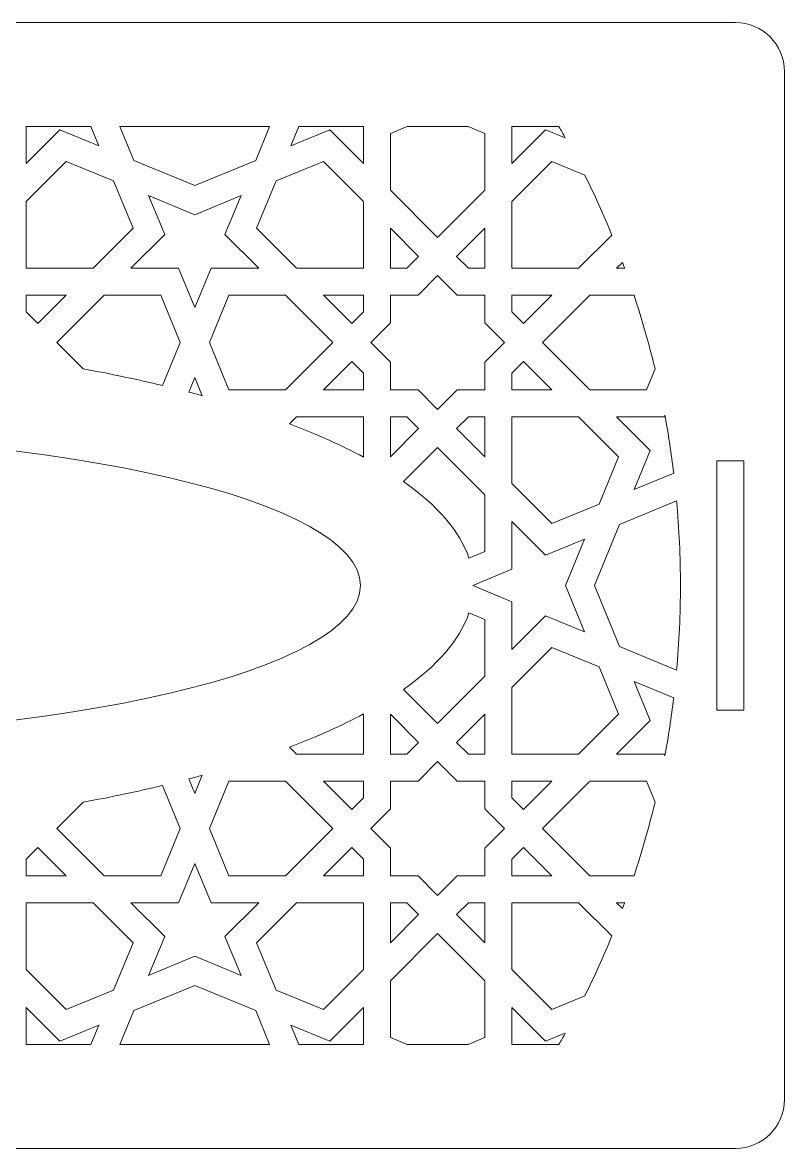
# Model space of a CAD drawing. Header units: millimetres. Extents: x -1338 to 379, y -336 to 402.
# Drawn here: x -813.8 to -723.4, y -334.7 to -201.1 of the extents above; entities that cross this region are included whole.
import ezdxf

# ---------------------------------------------------------------- set-up
doc = ezdxf.new("R2010")
doc.units = ezdxf.units.MM
doc.header["$MEASUREMENT"] = 0
doc.layers.add('Layer 1', color=7, linetype='Continuous')

msp = doc.modelspace()

# ---------------------------------------------------------------- linework, layer by layer
at = {"layer": 'Layer 1', "color": 231, "lineweight": 20}
for points, knots in [([(-723.3557, -328.8631), (-723.3557, -328.8631), (-723.3557, -206.9282), (-723.3557, -206.9282), (-723.3557, -206.9282), (-723.3557, -203.7382), (-725.9657, -201.1282), (-729.1557, -201.1282), (-729.1557, -201.1282), (-729.1557, -201.1282), (-972.7994, -201.1282), (-972.7994, -201.1282), (-972.7994, -201.1282), (-975.9894, -201.1282), (-978.5994, -203.7382), (-978.5994, -206.9282), (-978.5994, -206.9282), (-978.5994, -206.9282), (-978.5994, -328.8631), (-978.5994, -328.8631), (-978.5994, -328.8631), (-978.5994, -332.0531), (-975.9894, -334.6631), (-972.7994, -334.6631), (-972.7994, -334.6631), (-972.7994, -334.6631), (-729.1557, -334.6631), (-729.1557, -334.6631), (-729.1557, -334.6631), (-725.9657, -334.6631), (-723.3557, -332.0531), (-723.3557, -328.8631)], [0, 0, 0, 0, 0.11111111, 0.11111111, 0.11111111, 0.11111111, 0.22222222, 0.22222222, 0.22222222, 0.22222222, 0.33333333, 0.33333333, 0.33333333, 0.33333333, 0.44444444, 0.44444444, 0.44444444, 0.44444444, 0.55555556, 0.55555556, 0.55555556, 0.55555556, 0.66666667, 0.66666667, 0.66666667, 0.66666667, 0.77777778, 0.77777778, 0.77777778, 0.77777778, 1, 1, 1, 1]), ([(-804.7238, -215.7562), (-804.7238, -215.7562), (-809.3593, -213.836), (-809.3593, -213.836), (-809.3593, -213.836), (-809.3593, -213.836), (-813.3616, -217.8383), (-813.3616, -217.8383), (-813.3616, -217.8383), (-813.3616, -217.8383), (-813.3616, -213.4752), (-813.3616, -213.4752), (-813.3616, -213.4752), (-813.3616, -213.4752), (-805.6686, -213.4752), (-805.6686, -213.4752), (-805.6686, -213.4752), (-805.6686, -213.4752), (-804.7238, -215.7562), (-804.7238, -215.7562)], [0, 0, 0, 0, 0.16666667, 0.16666667, 0.16666667, 0.16666667, 0.33333333, 0.33333333, 0.33333333, 0.33333333, 0.5, 0.5, 0.5, 0.5, 0.66666667, 0.66666667, 0.66666667, 0.66666667, 1, 1, 1, 1]), ([(-786.1185, -217.48), (-786.1185, -217.48), (-793.3403, -220.4714), (-793.3403, -220.4714), (-793.3403, -220.4714), (-793.3403, -220.4714), (-800.562, -217.48), (-800.562, -217.48), (-800.562, -217.48), (-800.562, -217.48), (-802.2209, -213.4752), (-802.2209, -213.4752), (-802.2209, -213.4752), (-802.2209, -213.4752), (-784.4597, -213.4752), (-784.4597, -213.4752), (-784.4597, -213.4752), (-784.4597, -213.4752), (-786.1185, -217.48), (-786.1185, -217.48)], [0, 0, 0, 0, 0.16666667, 0.16666667, 0.16666667, 0.16666667, 0.33333333, 0.33333333, 0.33333333, 0.33333333, 0.5, 0.5, 0.5, 0.5, 0.66666667, 0.66666667, 0.66666667, 0.66666667, 1, 1, 1, 1]), ([(-777.3213, -213.836), (-777.3213, -213.836), (-781.9568, -215.7561), (-781.9568, -215.7561), (-781.9568, -215.7561), (-781.9568, -215.7561), (-781.012, -213.4752), (-781.012, -213.4752), (-781.012, -213.4752), (-781.012, -213.4752), (-773.319, -213.4752), (-773.319, -213.4752), (-773.319, -213.4752), (-773.319, -213.4752), (-773.319, -217.8383), (-773.319, -217.8383), (-773.319, -217.8383), (-773.319, -217.8383), (-777.3213, -213.836), (-777.3213, -213.836)], [0, 0, 0, 0, 0.16666667, 0.16666667, 0.16666667, 0.16666667, 0.33333333, 0.33333333, 0.33333333, 0.33333333, 0.5, 0.5, 0.5, 0.5, 0.66666667, 0.66666667, 0.66666667, 0.66666667, 1, 1, 1, 1]), ([(-758.9097, -221.0236), (-758.9097, -221.0236), (-764.5217, -226.6355), (-764.5217, -226.6355), (-764.5217, -226.6355), (-764.5217, -226.6355), (-770.1337, -221.0236), (-770.1337, -221.0236), (-770.1337, -221.0236), (-770.1337, -221.0236), (-770.1337, -214.3066), (-770.1337, -214.3066), (-770.1337, -214.3066), (-770.1337, -214.3066), (-768.1265, -213.4752), (-768.1265, -213.4752), (-768.1265, -213.4752), (-768.1265, -213.4752), (-760.9169, -213.4752), (-760.9169, -213.4752), (-760.9169, -213.4752), (-760.9169, -213.4752), (-758.9097, -214.3066), (-758.9097, -214.3066), (-758.9097, -214.3066), (-758.9097, -214.3066), (-758.9097, -221.0236), (-758.9097, -221.0236)], [0, 0, 0, 0, 0.125, 0.125, 0.125, 0.125, 0.25, 0.25, 0.25, 0.25, 0.375, 0.375, 0.375, 0.375, 0.5, 0.5, 0.5, 0.5, 0.625, 0.625, 0.625, 0.625, 0.75, 0.75, 0.75, 0.75, 1, 1, 1, 1]), ([(-749.371, -214.8098), (-749.371, -214.8098), (-751.7222, -213.836), (-751.7222, -213.836), (-751.7222, -213.836), (-751.7222, -213.836), (-755.7244, -217.8383), (-755.7244, -217.8383), (-755.7244, -217.8383), (-755.7244, -217.8383), (-755.7244, -213.4752), (-755.7244, -213.4752), (-755.7244, -213.4752), (-755.7244, -213.4752), (-750.1221, -213.4752), (-750.1221, -213.4752), (-750.1221, -213.4752), (-749.8687, -213.9182), (-749.6183, -214.3632), (-749.371, -214.8098)], [0, 0, 0, 0, 0.16666667, 0.16666667, 0.16666667, 0.16666667, 0.33333333, 0.33333333, 0.33333333, 0.33333333, 0.5, 0.5, 0.5, 0.5, 0.66666667, 0.66666667, 0.66666667, 0.66666667, 1, 1, 1, 1]), ([(-803.0001, -219.9179), (-803.0001, -219.9179), (-800.6753, -225.5299), (-800.6753, -225.5299), (-800.6753, -225.5299), (-800.6753, -225.5299), (-805.425, -230.2795), (-805.425, -230.2795), (-805.425, -230.2795), (-805.425, -230.2795), (-813.3616, -230.2795), (-813.3616, -230.2795), (-813.3616, -230.2795), (-813.3616, -230.2795), (-813.3616, -222.3429), (-813.3616, -222.3429), (-813.3616, -222.3429), (-813.3616, -222.3429), (-808.6119, -217.5933), (-808.6119, -217.5933), (-808.6119, -217.5933), (-808.6119, -217.5933), (-803.0001, -219.9179), (-803.0001, -219.9179)], [0, 0, 0, 0, 0.14285714, 0.14285714, 0.14285714, 0.14285714, 0.28571429, 0.28571429, 0.28571429, 0.28571429, 0.42857143, 0.42857143, 0.42857143, 0.42857143, 0.57142857, 0.57142857, 0.57142857, 0.57142857, 0.71428571, 0.71428571, 0.71428571, 0.71428571, 1, 1, 1, 1]), ([(-773.319, -230.2796), (-773.319, -230.2796), (-781.2556, -230.2796), (-781.2556, -230.2796), (-781.2556, -230.2796), (-781.2556, -230.2796), (-786.0053, -225.5299), (-786.0053, -225.5299), (-786.0053, -225.5299), (-786.0053, -225.5299), (-783.6806, -219.9179), (-783.6806, -219.9179), (-783.6806, -219.9179), (-783.6806, -219.9179), (-778.0686, -217.5933), (-778.0686, -217.5933), (-778.0686, -217.5933), (-778.0686, -217.5933), (-773.319, -222.3429), (-773.319, -222.3429), (-773.319, -222.3429), (-773.319, -222.3429), (-773.319, -230.2796), (-773.319, -230.2796)], [0, 0, 0, 0, 0.14285714, 0.14285714, 0.14285714, 0.14285714, 0.28571429, 0.28571429, 0.28571429, 0.28571429, 0.42857143, 0.42857143, 0.42857143, 0.42857143, 0.57142857, 0.57142857, 0.57142857, 0.57142857, 0.71428571, 0.71428571, 0.71428571, 0.71428571, 1, 1, 1, 1]), ([(-743.8439, -226.3356), (-743.8439, -226.3356), (-747.7878, -230.2796), (-747.7878, -230.2796), (-747.7878, -230.2796), (-747.7878, -230.2796), (-755.7244, -230.2796), (-755.7244, -230.2796), (-755.7244, -230.2796), (-755.7244, -230.2796), (-755.7244, -222.3429), (-755.7244, -222.3429), (-755.7244, -222.3429), (-755.7244, -222.3429), (-750.9748, -217.5933), (-750.9748, -217.5933), (-750.9748, -217.5933), (-750.9748, -217.5933), (-747.0618, -219.2142), (-747.0618, -219.2142), (-747.0618, -219.2142), (-745.9078, -221.5424), (-744.8339, -223.9176), (-743.8439, -226.3356)], [0, 0, 0, 0, 0.14285714, 0.14285714, 0.14285714, 0.14285714, 0.28571429, 0.28571429, 0.28571429, 0.28571429, 0.42857143, 0.42857143, 0.42857143, 0.42857143, 0.57142857, 0.57142857, 0.57142857, 0.57142857, 0.71428571, 0.71428571, 0.71428571, 0.71428571, 1, 1, 1, 1]), ([(-785.7603, -230.2796), (-785.7603, -230.2796), (-791.4203, -230.2796), (-791.4203, -230.2796), (-791.4203, -230.2796), (-791.4203, -230.2796), (-793.3403, -234.915), (-793.3403, -234.915), (-793.3403, -234.915), (-793.3403, -234.915), (-795.2603, -230.2795), (-795.2603, -230.2795), (-795.2603, -230.2795), (-795.2603, -230.2795), (-800.9203, -230.2795), (-800.9203, -230.2795), (-800.9203, -230.2795), (-800.9203, -230.2795), (-796.9181, -226.2773), (-796.9181, -226.2773), (-796.9181, -226.2773), (-796.9181, -226.2773), (-798.8382, -221.6417), (-798.8382, -221.6417), (-798.8382, -221.6417), (-798.8382, -221.6417), (-793.3403, -223.9191), (-793.3403, -223.9191), (-793.3403, -223.9191), (-793.3403, -223.9191), (-787.8424, -221.6417), (-787.8424, -221.6417), (-787.8424, -221.6417), (-787.8424, -221.6417), (-789.7625, -226.2773), (-789.7625, -226.2773), (-789.7625, -226.2773), (-789.7625, -226.2773), (-785.7603, -230.2796), (-785.7603, -230.2796)], [0, 0, 0, 0, 0.09090909, 0.09090909, 0.09090909, 0.09090909, 0.18181818, 0.18181818, 0.18181818, 0.18181818, 0.27272727, 0.27272727, 0.27272727, 0.27272727, 0.36363636, 0.36363636, 0.36363636, 0.36363636, 0.45454545, 0.45454545, 0.45454545, 0.45454545, 0.54545455, 0.54545455, 0.54545455, 0.54545455, 0.63636364, 0.63636364, 0.63636364, 0.63636364, 0.72727273, 0.72727273, 0.72727273, 0.72727273, 0.81818182, 0.81818182, 0.81818182, 0.81818182, 1, 1, 1, 1]), ([(-766.774, -228.8879), (-766.774, -228.8879), (-768.1656, -230.2796), (-768.1656, -230.2796), (-768.1656, -230.2796), (-768.1656, -230.2796), (-770.1337, -230.2796), (-770.1337, -230.2796), (-770.1337, -230.2796), (-770.1337, -230.2796), (-770.1337, -225.5282), (-770.1337, -225.5282), (-770.1337, -225.5282), (-770.1337, -225.5282), (-766.774, -228.8879), (-766.774, -228.8879)], [0, 0, 0, 0, 0.2, 0.2, 0.2, 0.2, 0.4, 0.4, 0.4, 0.4, 0.6, 0.6, 0.6, 0.6, 1, 1, 1, 1]), ([(-760.8778, -230.2796), (-760.8778, -230.2796), (-762.2694, -228.8879), (-762.2694, -228.8879), (-762.2694, -228.8879), (-762.2694, -228.8879), (-758.9097, -225.5282), (-758.9097, -225.5282), (-758.9097, -225.5282), (-758.9097, -225.5282), (-758.9097, -230.2796), (-758.9097, -230.2796), (-758.9097, -230.2796), (-758.9097, -230.2796), (-760.8778, -230.2796), (-760.8778, -230.2796)], [0, 0, 0, 0, 0.2, 0.2, 0.2, 0.2, 0.4, 0.4, 0.4, 0.4, 0.6, 0.6, 0.6, 0.6, 1, 1, 1, 1]), ([(-742.3179, -230.2796), (-742.3179, -230.2796), (-743.2832, -230.2796), (-743.2832, -230.2796), (-743.2832, -230.2796), (-743.2832, -230.2796), (-742.5779, -229.5743), (-742.5779, -229.5743), (-742.5779, -229.5743), (-742.4905, -229.8089), (-742.4038, -230.0441), (-742.3179, -230.2796)], [0, 0, 0, 0, 0.25, 0.25, 0.25, 0.25, 0.5, 0.5, 0.5, 0.5, 1, 1, 1, 1]), ([(-764.5217, -247.0133), (-764.5217, -247.0133), (-766.8463, -244.6888), (-766.8463, -244.6888), (-766.8463, -244.6888), (-766.8463, -244.6888), (-770.1337, -244.6888), (-770.1337, -244.6888), (-770.1337, -244.6888), (-770.1337, -244.6888), (-770.1337, -241.4014), (-770.1337, -241.4014), (-770.1337, -241.4014), (-770.1337, -241.4014), (-772.4582, -239.0768), (-772.4582, -239.0768), (-772.4582, -239.0768), (-772.4582, -239.0768), (-770.1337, -236.7523), (-770.1337, -236.7523), (-770.1337, -236.7523), (-770.1337, -236.7523), (-770.1337, -233.4648), (-770.1337, -233.4648), (-770.1337, -233.4648), (-770.1337, -233.4648), (-766.8463, -233.4648), (-766.8463, -233.4648), (-766.8463, -233.4648), (-766.8463, -233.4648), (-764.5217, -231.1404), (-764.5217, -231.1404), (-764.5217, -231.1404), (-764.5217, -231.1404), (-762.1972, -233.4648), (-762.1972, -233.4648), (-762.1972, -233.4648), (-762.1972, -233.4648), (-758.9097, -233.4648), (-758.9097, -233.4648), (-758.9097, -233.4648), (-758.9097, -233.4648), (-758.9097, -236.7523), (-758.9097, -236.7523), (-758.9097, -236.7523), (-758.9097, -236.7523), (-756.5853, -239.0768), (-756.5853, -239.0768), (-756.5853, -239.0768), (-756.5853, -239.0768), (-758.9097, -241.4014), (-758.9097, -241.4014), (-758.9097, -241.4014), (-758.9097, -241.4014), (-758.9097, -244.6888), (-758.9097, -244.6888), (-758.9097, -244.6888), (-758.9097, -244.6888), (-762.1972, -244.6888), (-762.1972, -244.6888), (-762.1972, -244.6888), (-762.1972, -244.6888), (-764.5217, -247.0133), (-764.5217, -247.0133)], [0, 0, 0, 0, 0.05882353, 0.05882353, 0.05882353, 0.05882353, 0.11764706, 0.11764706, 0.11764706, 0.11764706, 0.17647059, 0.17647059, 0.17647059, 0.17647059, 0.23529412, 0.23529412, 0.23529412, 0.23529412, 0.29411765, 0.29411765, 0.29411765, 0.29411765, 0.35294118, 0.35294118, 0.35294118, 0.35294118, 0.41176471, 0.41176471, 0.41176471, 0.41176471, 0.47058824, 0.47058824, 0.47058824, 0.47058824, 0.52941176, 0.52941176, 0.52941176, 0.52941176, 0.58823529, 0.58823529, 0.58823529, 0.58823529, 0.64705882, 0.64705882, 0.64705882, 0.64705882, 0.70588235, 0.70588235, 0.70588235, 0.70588235, 0.76470588, 0.76470588, 0.76470588, 0.76470588, 0.82352941, 0.82352941, 0.82352941, 0.82352941, 0.88235294, 0.88235294, 0.88235294, 0.88235294, 1, 1, 1, 1]), ([(-808.6102, -233.4648), (-808.6102, -233.4648), (-811.9699, -236.8245), (-811.9699, -236.8245), (-811.9699, -236.8245), (-811.9699, -236.8245), (-813.3616, -235.4329), (-813.3616, -235.4329), (-813.3616, -235.4329), (-813.3616, -235.4329), (-813.3616, -233.4648), (-813.3616, -233.4648), (-813.3616, -233.4648), (-813.3616, -233.4648), (-808.6102, -233.4648), (-808.6102, -233.4648)], [0, 0, 0, 0, 0.2, 0.2, 0.2, 0.2, 0.4, 0.4, 0.4, 0.4, 0.6, 0.6, 0.6, 0.6, 1, 1, 1, 1]), ([(-797.1751, -244.1731), (-800.1803, -243.4529), (-803.3276, -242.7915), (-806.6004, -242.1941), (-806.6004, -242.1941), (-806.6004, -242.1941), (-809.7176, -239.0769), (-809.7176, -239.0769), (-809.7176, -239.0769), (-809.7176, -239.0769), (-804.1056, -233.4648), (-804.1056, -233.4648), (-804.1056, -233.4648), (-804.1056, -233.4648), (-797.3887, -233.4648), (-797.3887, -233.4648), (-797.3887, -233.4648), (-797.3887, -233.4648), (-795.064, -239.0769), (-795.064, -239.0769), (-795.064, -239.0769), (-795.064, -239.0769), (-797.1751, -244.1731), (-797.1751, -244.1731)], [0, 0, 0, 0, 0.14285714, 0.14285714, 0.14285714, 0.14285714, 0.28571429, 0.28571429, 0.28571429, 0.28571429, 0.42857143, 0.42857143, 0.42857143, 0.42857143, 0.57142857, 0.57142857, 0.57142857, 0.57142857, 0.71428571, 0.71428571, 0.71428571, 0.71428571, 1, 1, 1, 1]), ([(-782.575, -244.6888), (-782.575, -244.6888), (-789.2919, -244.6888), (-789.2919, -244.6888), (-789.2919, -244.6888), (-789.2919, -244.6888), (-791.6166, -239.0768), (-791.6166, -239.0768), (-791.6166, -239.0768), (-791.6166, -239.0768), (-789.2919, -233.4648), (-789.2919, -233.4648), (-789.2919, -233.4648), (-789.2919, -233.4648), (-782.575, -233.4648), (-782.575, -233.4648), (-782.575, -233.4648), (-782.575, -233.4648), (-776.9631, -239.0768), (-776.9631, -239.0768), (-776.9631, -239.0768), (-776.9631, -239.0768), (-782.575, -244.6888), (-782.575, -244.6888)], [0, 0, 0, 0, 0.14285714, 0.14285714, 0.14285714, 0.14285714, 0.28571429, 0.28571429, 0.28571429, 0.28571429, 0.42857143, 0.42857143, 0.42857143, 0.42857143, 0.57142857, 0.57142857, 0.57142857, 0.57142857, 0.71428571, 0.71428571, 0.71428571, 0.71428571, 1, 1, 1, 1]), ([(-774.7107, -236.8245), (-774.7107, -236.8245), (-778.0704, -233.4648), (-778.0704, -233.4648), (-778.0704, -233.4648), (-778.0704, -233.4648), (-773.319, -233.4648), (-773.319, -233.4648), (-773.319, -233.4648), (-773.319, -233.4648), (-773.319, -235.4329), (-773.319, -235.4329), (-773.319, -235.4329), (-773.319, -235.4329), (-774.7107, -236.8245), (-774.7107, -236.8245)], [0, 0, 0, 0, 0.2, 0.2, 0.2, 0.2, 0.4, 0.4, 0.4, 0.4, 0.6, 0.6, 0.6, 0.6, 1, 1, 1, 1]), ([(-754.3328, -236.8245), (-754.3328, -236.8245), (-755.7244, -235.4329), (-755.7244, -235.4329), (-755.7244, -235.4329), (-755.7244, -235.4329), (-755.7244, -233.4648), (-755.7244, -233.4648), (-755.7244, -233.4648), (-755.7244, -233.4648), (-750.9731, -233.4648), (-750.9731, -233.4648), (-750.9731, -233.4648), (-750.9731, -233.4648), (-754.3328, -236.8245), (-754.3328, -236.8245)], [0, 0, 0, 0, 0.2, 0.2, 0.2, 0.2, 0.4, 0.4, 0.4, 0.4, 0.6, 0.6, 0.6, 0.6, 1, 1, 1, 1]), ([(-741.2115, -233.4648), (-740.266, -236.3294), (-739.4351, -239.2461), (-738.7246, -242.2096), (-738.7246, -242.2096), (-738.7246, -242.2096), (-739.7515, -244.6888), (-739.7515, -244.6888), (-739.7515, -244.6888), (-739.7515, -244.6888), (-746.4685, -244.6888), (-746.4685, -244.6888), (-746.4685, -244.6888), (-746.4685, -244.6888), (-752.0804, -239.0768), (-752.0804, -239.0768), (-752.0804, -239.0768), (-752.0804, -239.0768), (-746.4685, -233.4648), (-746.4685, -233.4648), (-746.4685, -233.4648), (-746.4685, -233.4648), (-741.2115, -233.4648), (-741.2115, -233.4648)], [0, 0, 0, 0, 0.14285714, 0.14285714, 0.14285714, 0.14285714, 0.28571429, 0.28571429, 0.28571429, 0.28571429, 0.42857143, 0.42857143, 0.42857143, 0.42857143, 0.57142857, 0.57142857, 0.57142857, 0.57142857, 0.71428571, 0.71428571, 0.71428571, 0.71428571, 1, 1, 1, 1]), ([(-773.319, -244.6888), (-773.319, -244.6888), (-778.0704, -244.6888), (-778.0704, -244.6888), (-778.0704, -244.6888), (-778.0704, -244.6888), (-774.7107, -241.3291), (-774.7107, -241.3291), (-774.7107, -241.3291), (-774.7107, -241.3291), (-773.319, -242.7207), (-773.319, -242.7207), (-773.319, -242.7207), (-773.319, -242.7207), (-773.319, -244.6888), (-773.319, -244.6888)], [0, 0, 0, 0, 0.2, 0.2, 0.2, 0.2, 0.4, 0.4, 0.4, 0.4, 0.6, 0.6, 0.6, 0.6, 1, 1, 1, 1]), ([(-755.7244, -244.6888), (-755.7244, -244.6888), (-755.7244, -242.7207), (-755.7244, -242.7207), (-755.7244, -242.7207), (-755.7244, -242.7207), (-754.3328, -241.3291), (-754.3328, -241.3291), (-754.3328, -241.3291), (-754.3328, -241.3291), (-750.9731, -244.6888), (-750.9731, -244.6888), (-750.9731, -244.6888), (-750.9731, -244.6888), (-755.7244, -244.6888), (-755.7244, -244.6888)], [0, 0, 0, 0, 0.2, 0.2, 0.2, 0.2, 0.4, 0.4, 0.4, 0.4, 0.6, 0.6, 0.6, 0.6, 1, 1, 1, 1]), ([(-792.451, -245.3855), (-792.9794, -245.2405), (-793.513, -245.0973), (-794.0517, -244.9561), (-794.0517, -244.9561), (-794.0517, -244.9561), (-793.3403, -243.2387), (-793.3403, -243.2387), (-793.3403, -243.2387), (-793.3403, -243.2387), (-792.451, -245.3855), (-792.451, -245.3855)], [0, 0, 0, 0, 0.25, 0.25, 0.25, 0.25, 0.5, 0.5, 0.5, 0.5, 1, 1, 1, 1]), ([(-773.319, -247.8741), (-773.319, -247.8741), (-773.319, -252.6613), (-773.319, -252.6613), (-773.319, -252.6613), (-775.9147, -251.2685), (-778.8557, -249.9511), (-782.1033, -248.7217), (-782.1033, -248.7217), (-782.1033, -248.7217), (-781.2556, -247.8741), (-781.2556, -247.8741), (-781.2556, -247.8741), (-781.2556, -247.8741), (-773.319, -247.8741), (-773.319, -247.8741)], [0, 0, 0, 0, 0.2, 0.2, 0.2, 0.2, 0.4, 0.4, 0.4, 0.4, 0.6, 0.6, 0.6, 0.6, 1, 1, 1, 1]), ([(-766.774, -249.2658), (-766.774, -249.2658), (-770.1337, -252.6255), (-770.1337, -252.6255), (-770.1337, -252.6255), (-770.1337, -252.6255), (-770.1337, -247.8741), (-770.1337, -247.8741), (-770.1337, -247.8741), (-770.1337, -247.8741), (-768.1656, -247.8741), (-768.1656, -247.8741), (-768.1656, -247.8741), (-768.1656, -247.8741), (-766.774, -249.2658), (-766.774, -249.2658)], [0, 0, 0, 0, 0.2, 0.2, 0.2, 0.2, 0.4, 0.4, 0.4, 0.4, 0.6, 0.6, 0.6, 0.6, 1, 1, 1, 1]), ([(-758.9097, -252.6255), (-758.9097, -252.6255), (-762.2694, -249.2658), (-762.2694, -249.2658), (-762.2694, -249.2658), (-762.2694, -249.2658), (-760.8778, -247.8741), (-760.8778, -247.8741), (-760.8778, -247.8741), (-760.8778, -247.8741), (-758.9097, -247.8741), (-758.9097, -247.8741), (-758.9097, -247.8741), (-758.9097, -247.8741), (-758.9097, -252.6255), (-758.9097, -252.6255)], [0, 0, 0, 0, 0.2, 0.2, 0.2, 0.2, 0.4, 0.4, 0.4, 0.4, 0.6, 0.6, 0.6, 0.6, 1, 1, 1, 1]), ([(-755.7244, -255.8107), (-755.7244, -255.8107), (-755.7244, -247.8741), (-755.7244, -247.8741), (-755.7244, -247.8741), (-755.7244, -247.8741), (-747.7878, -247.8741), (-747.7878, -247.8741), (-747.7878, -247.8741), (-747.7878, -247.8741), (-743.0382, -252.6237), (-743.0382, -252.6237), (-743.0382, -252.6237), (-743.0382, -252.6237), (-745.3628, -258.2357), (-745.3628, -258.2357), (-745.3628, -258.2357), (-745.3628, -258.2357), (-750.9748, -260.5604), (-750.9748, -260.5604), (-750.9748, -260.5604), (-750.9748, -260.5604), (-755.7244, -255.8107), (-755.7244, -255.8107)], [0, 0, 0, 0, 0.14285714, 0.14285714, 0.14285714, 0.14285714, 0.28571429, 0.28571429, 0.28571429, 0.28571429, 0.42857143, 0.42857143, 0.42857143, 0.42857143, 0.57142857, 0.57142857, 0.57142857, 0.57142857, 0.71428571, 0.71428571, 0.71428571, 0.71428571, 1, 1, 1, 1]), ([(-737.5549, -247.7095), (-737.1345, -249.9715), (-736.7833, -252.2579), (-736.5039, -254.5663), (-736.5039, -254.5663), (-736.5039, -254.5663), (-741.201, -256.5119), (-741.201, -256.5119), (-741.201, -256.5119), (-741.201, -256.5119), (-739.2809, -251.8764), (-739.2809, -251.8764), (-739.2809, -251.8764), (-739.2809, -251.8764), (-743.2832, -247.8741), (-743.2832, -247.8741), (-743.2832, -247.8741), (-743.2832, -247.8741), (-737.6231, -247.8741), (-737.6231, -247.8741), (-737.6231, -247.8741), (-737.6231, -247.8741), (-737.5549, -247.7095), (-737.5549, -247.7095)], [0, 0, 0, 0, 0.14285714, 0.14285714, 0.14285714, 0.14285714, 0.28571429, 0.28571429, 0.28571429, 0.28571429, 0.42857143, 0.42857143, 0.42857143, 0.42857143, 0.57142857, 0.57142857, 0.57142857, 0.57142857, 0.71428571, 0.71428571, 0.71428571, 0.71428571, 1, 1, 1, 1]), ([(-850.9775, -249.8221), (-808.2887, -249.8221), (-773.6826, -257.9139), (-773.6826, -267.8956), (-773.6826, -267.8956), (-773.6826, -277.8773), (-808.2887, -285.9691), (-850.9775, -285.9691), (-850.9775, -285.9691), (-893.6663, -285.9691), (-928.2724, -277.8773), (-928.2724, -267.8956), (-928.2724, -267.8956), (-928.2724, -252.9534), (-866.0681, -249.8221), (-850.9775, -249.8221)], [0, 0, 0, 0, 0.2, 0.2, 0.2, 0.2, 0.4, 0.4, 0.4, 0.4, 0.6, 0.6, 0.6, 0.6, 1, 1, 1, 1]), ([(-760.815, -264.6363), (-761.9016, -261.4296), (-764.5729, -258.3777), (-768.5688, -255.5652), (-768.5688, -255.5652), (-768.5688, -255.5652), (-764.5217, -251.5182), (-764.5217, -251.5182), (-764.5217, -251.5182), (-764.5217, -251.5182), (-758.9097, -257.1301), (-758.9097, -257.1301), (-758.9097, -257.1301), (-758.9097, -257.1301), (-758.9097, -263.847), (-758.9097, -263.847), (-758.9097, -263.847), (-758.9097, -263.847), (-760.815, -264.6363), (-760.815, -264.6363)], [0, 0, 0, 0, 0.16666667, 0.16666667, 0.16666667, 0.16666667, 0.33333333, 0.33333333, 0.33333333, 0.33333333, 0.5, 0.5, 0.5, 0.5, 0.66666667, 0.66666667, 0.66666667, 0.66666667, 1, 1, 1, 1]), ([(-731.3775, -282.6956), (-731.3775, -282.6956), (-731.3775, -253.0956), (-731.3775, -253.0956), (-731.3775, -253.0956), (-731.3775, -253.0956), (-728.1775, -253.0956), (-728.1775, -253.0956), (-728.1775, -253.0956), (-728.1775, -253.0956), (-728.1775, -282.6956), (-728.1775, -282.6956), (-728.1775, -282.6956), (-728.1775, -282.6956), (-731.3775, -282.6956), (-731.3775, -282.6956)], [0, 0, 0, 0, 0.2, 0.2, 0.2, 0.2, 0.4, 0.4, 0.4, 0.4, 0.6, 0.6, 0.6, 0.6, 1, 1, 1, 1]), ([(-736.1546, -257.8692), (-735.8556, -261.1712), (-735.7028, -264.5156), (-735.7028, -267.8956), (-735.7028, -267.8956), (-735.7028, -271.2756), (-735.8556, -274.62), (-736.1546, -277.922), (-736.1546, -277.922), (-736.1546, -277.922), (-742.9249, -275.1175), (-742.9249, -275.1175), (-742.9249, -275.1175), (-742.9249, -275.1175), (-745.9163, -267.8956), (-745.9163, -267.8956), (-745.9163, -267.8956), (-745.9163, -267.8956), (-742.9249, -260.6737), (-742.9249, -260.6737), (-742.9249, -260.6737), (-742.9249, -260.6737), (-736.1546, -257.8692), (-736.1546, -257.8692)], [0, 0, 0, 0, 0.14285714, 0.14285714, 0.14285714, 0.14285714, 0.28571429, 0.28571429, 0.28571429, 0.28571429, 0.42857143, 0.42857143, 0.42857143, 0.42857143, 0.57142857, 0.57142857, 0.57142857, 0.57142857, 0.71428571, 0.71428571, 0.71428571, 0.71428571, 1, 1, 1, 1]), ([(-760.3602, -267.8956), (-760.3602, -267.8956), (-755.7244, -265.9754), (-755.7244, -265.9754), (-755.7244, -265.9754), (-755.7244, -265.9754), (-755.7244, -260.3154), (-755.7244, -260.3154), (-755.7244, -260.3154), (-755.7244, -260.3154), (-751.7222, -264.3176), (-751.7222, -264.3176), (-751.7222, -264.3176), (-751.7222, -264.3176), (-747.0866, -262.3975), (-747.0866, -262.3975), (-747.0866, -262.3975), (-747.0866, -262.3975), (-749.364, -267.8956), (-749.364, -267.8956), (-749.364, -267.8956), (-749.364, -267.8956), (-747.0866, -273.3937), (-747.0866, -273.3937), (-747.0866, -273.3937), (-747.0866, -273.3937), (-751.7222, -271.4736), (-751.7222, -271.4736), (-751.7222, -271.4736), (-751.7222, -271.4736), (-755.7244, -275.4758), (-755.7244, -275.4758), (-755.7244, -275.4758), (-755.7244, -275.4758), (-755.7244, -269.8158), (-755.7244, -269.8158), (-755.7244, -269.8158), (-755.7244, -269.8158), (-760.3602, -267.8956), (-760.3602, -267.8956)], [0, 0, 0, 0, 0.09090909, 0.09090909, 0.09090909, 0.09090909, 0.18181818, 0.18181818, 0.18181818, 0.18181818, 0.27272727, 0.27272727, 0.27272727, 0.27272727, 0.36363636, 0.36363636, 0.36363636, 0.36363636, 0.45454545, 0.45454545, 0.45454545, 0.45454545, 0.54545455, 0.54545455, 0.54545455, 0.54545455, 0.63636364, 0.63636364, 0.63636364, 0.63636364, 0.72727273, 0.72727273, 0.72727273, 0.72727273, 0.81818182, 0.81818182, 0.81818182, 0.81818182, 1, 1, 1, 1]), ([(-760.815, -271.1549), (-760.815, -271.1549), (-758.9097, -271.9442), (-758.9097, -271.9442), (-758.9097, -271.9442), (-758.9097, -271.9442), (-758.9097, -278.6611), (-758.9097, -278.6611), (-758.9097, -278.6611), (-758.9097, -278.6611), (-764.5217, -284.273), (-764.5217, -284.273), (-764.5217, -284.273), (-764.5217, -284.273), (-768.5688, -280.226), (-768.5688, -280.226), (-768.5688, -280.226), (-764.5729, -277.4135), (-761.9016, -274.3616), (-760.815, -271.1549)], [0, 0, 0, 0, 0.16666667, 0.16666667, 0.16666667, 0.16666667, 0.33333333, 0.33333333, 0.33333333, 0.33333333, 0.5, 0.5, 0.5, 0.5, 0.66666667, 0.66666667, 0.66666667, 0.66666667, 1, 1, 1, 1]), ([(-755.7244, -287.9171), (-755.7244, -287.9171), (-755.7244, -279.9805), (-755.7244, -279.9805), (-755.7244, -279.9805), (-755.7244, -279.9805), (-750.9748, -275.2308), (-750.9748, -275.2308), (-750.9748, -275.2308), (-750.9748, -275.2308), (-745.3628, -277.5555), (-745.3628, -277.5555), (-745.3628, -277.5555), (-745.3628, -277.5555), (-743.0382, -283.1675), (-743.0382, -283.1675), (-743.0382, -283.1675), (-743.0382, -283.1675), (-747.7878, -287.9171), (-747.7878, -287.9171), (-747.7878, -287.9171), (-747.7878, -287.9171), (-755.7244, -287.9171), (-755.7244, -287.9171)], [0, 0, 0, 0, 0.14285714, 0.14285714, 0.14285714, 0.14285714, 0.28571429, 0.28571429, 0.28571429, 0.28571429, 0.42857143, 0.42857143, 0.42857143, 0.42857143, 0.57142857, 0.57142857, 0.57142857, 0.57142857, 0.71428571, 0.71428571, 0.71428571, 0.71428571, 1, 1, 1, 1]), ([(-737.5551, -288.0814), (-737.5551, -288.0814), (-737.6231, -287.9171), (-737.6231, -287.9171), (-737.6231, -287.9171), (-737.6231, -287.9171), (-743.2832, -287.9171), (-743.2832, -287.9171), (-743.2832, -287.9171), (-743.2832, -287.9171), (-739.2809, -283.9148), (-739.2809, -283.9148), (-739.2809, -283.9148), (-739.2809, -283.9148), (-741.201, -279.2793), (-741.201, -279.2793), (-741.201, -279.2793), (-741.201, -279.2793), (-736.504, -281.2248), (-736.504, -281.2248), (-736.504, -281.2248), (-736.7834, -283.5332), (-737.1346, -285.8196), (-737.5551, -288.0814)], [0, 0, 0, 0, 0.14285714, 0.14285714, 0.14285714, 0.14285714, 0.28571429, 0.28571429, 0.28571429, 0.28571429, 0.42857143, 0.42857143, 0.42857143, 0.42857143, 0.57142857, 0.57142857, 0.57142857, 0.57142857, 0.71428571, 0.71428571, 0.71428571, 0.71428571, 1, 1, 1, 1]), ([(-773.319, -283.1299), (-773.319, -283.1299), (-773.319, -287.9171), (-773.319, -287.9171), (-773.319, -287.9171), (-773.319, -287.9171), (-781.2556, -287.9171), (-781.2556, -287.9171), (-781.2556, -287.9171), (-781.2556, -287.9171), (-782.1033, -287.0695), (-782.1033, -287.0695), (-782.1033, -287.0695), (-778.8557, -285.8401), (-775.9147, -284.5227), (-773.319, -283.1299)], [0, 0, 0, 0, 0.2, 0.2, 0.2, 0.2, 0.4, 0.4, 0.4, 0.4, 0.6, 0.6, 0.6, 0.6, 1, 1, 1, 1]), ([(-770.1337, -283.1657), (-770.1337, -283.1657), (-766.774, -286.5254), (-766.774, -286.5254), (-766.774, -286.5254), (-766.774, -286.5254), (-768.1656, -287.9171), (-768.1656, -287.9171), (-768.1656, -287.9171), (-768.1656, -287.9171), (-770.1337, -287.9171), (-770.1337, -287.9171), (-770.1337, -287.9171), (-770.1337, -287.9171), (-770.1337, -283.1657), (-770.1337, -283.1657)], [0, 0, 0, 0, 0.2, 0.2, 0.2, 0.2, 0.4, 0.4, 0.4, 0.4, 0.6, 0.6, 0.6, 0.6, 1, 1, 1, 1]), ([(-762.2694, -286.5254), (-762.2694, -286.5254), (-758.9097, -283.1657), (-758.9097, -283.1657), (-758.9097, -283.1657), (-758.9097, -283.1657), (-758.9097, -287.9171), (-758.9097, -287.9171), (-758.9097, -287.9171), (-758.9097, -287.9171), (-760.8778, -287.9171), (-760.8778, -287.9171), (-760.8778, -287.9171), (-760.8778, -287.9171), (-762.2694, -286.5254), (-762.2694, -286.5254)], [0, 0, 0, 0, 0.2, 0.2, 0.2, 0.2, 0.4, 0.4, 0.4, 0.4, 0.6, 0.6, 0.6, 0.6, 1, 1, 1, 1]), ([(-766.8463, -291.1024), (-766.8463, -291.1024), (-764.5217, -288.7779), (-764.5217, -288.7779), (-764.5217, -288.7779), (-764.5217, -288.7779), (-762.1972, -291.1024), (-762.1972, -291.1024), (-762.1972, -291.1024), (-762.1972, -291.1024), (-758.9097, -291.1024), (-758.9097, -291.1024), (-758.9097, -291.1024), (-758.9097, -291.1024), (-758.9097, -294.3898), (-758.9097, -294.3898), (-758.9097, -294.3898), (-758.9097, -294.3898), (-756.5853, -296.7144), (-756.5853, -296.7144), (-756.5853, -296.7144), (-756.5853, -296.7144), (-758.9097, -299.0389), (-758.9097, -299.0389), (-758.9097, -299.0389), (-758.9097, -299.0389), (-758.9097, -302.3264), (-758.9097, -302.3264), (-758.9097, -302.3264), (-758.9097, -302.3264), (-762.1972, -302.3264), (-762.1972, -302.3264), (-762.1972, -302.3264), (-762.1972, -302.3264), (-764.5217, -304.6508), (-764.5217, -304.6508), (-764.5217, -304.6508), (-764.5217, -304.6508), (-766.8463, -302.3264), (-766.8463, -302.3264), (-766.8463, -302.3264), (-766.8463, -302.3264), (-770.1337, -302.3264), (-770.1337, -302.3264), (-770.1337, -302.3264), (-770.1337, -302.3264), (-770.1337, -299.0389), (-770.1337, -299.0389), (-770.1337, -299.0389), (-770.1337, -299.0389), (-772.4582, -296.7144), (-772.4582, -296.7144), (-772.4582, -296.7144), (-772.4582, -296.7144), (-770.1337, -294.3898), (-770.1337, -294.3898), (-770.1337, -294.3898), (-770.1337, -294.3898), (-770.1337, -291.1024), (-770.1337, -291.1024), (-770.1337, -291.1024), (-770.1337, -291.1024), (-766.8463, -291.1024), (-766.8463, -291.1024)], [0, 0, 0, 0, 0.05882353, 0.05882353, 0.05882353, 0.05882353, 0.11764706, 0.11764706, 0.11764706, 0.11764706, 0.17647059, 0.17647059, 0.17647059, 0.17647059, 0.23529412, 0.23529412, 0.23529412, 0.23529412, 0.29411765, 0.29411765, 0.29411765, 0.29411765, 0.35294118, 0.35294118, 0.35294118, 0.35294118, 0.41176471, 0.41176471, 0.41176471, 0.41176471, 0.47058824, 0.47058824, 0.47058824, 0.47058824, 0.52941176, 0.52941176, 0.52941176, 0.52941176, 0.58823529, 0.58823529, 0.58823529, 0.58823529, 0.64705882, 0.64705882, 0.64705882, 0.64705882, 0.70588235, 0.70588235, 0.70588235, 0.70588235, 0.76470588, 0.76470588, 0.76470588, 0.76470588, 0.82352941, 0.82352941, 0.82352941, 0.82352941, 0.88235294, 0.88235294, 0.88235294, 0.88235294, 1, 1, 1, 1]), ([(-794.0517, -290.8351), (-793.513, -290.6939), (-792.9794, -290.5507), (-792.451, -290.4057), (-792.451, -290.4057), (-792.451, -290.4057), (-793.3403, -292.5525), (-793.3403, -292.5525), (-793.3403, -292.5525), (-793.3403, -292.5525), (-794.0517, -290.8351), (-794.0517, -290.8351)], [0, 0, 0, 0, 0.25, 0.25, 0.25, 0.25, 0.5, 0.5, 0.5, 0.5, 1, 1, 1, 1]), ([(-789.2919, -291.1024), (-789.2919, -291.1024), (-782.575, -291.1024), (-782.575, -291.1024), (-782.575, -291.1024), (-782.575, -291.1024), (-776.9631, -296.7144), (-776.9631, -296.7144), (-776.9631, -296.7144), (-776.9631, -296.7144), (-782.575, -302.3264), (-782.575, -302.3264), (-782.575, -302.3264), (-782.575, -302.3264), (-789.2919, -302.3264), (-789.2919, -302.3264), (-789.2919, -302.3264), (-789.2919, -302.3264), (-791.6166, -296.7144), (-791.6166, -296.7144), (-791.6166, -296.7144), (-791.6166, -296.7144), (-789.2919, -291.1024), (-789.2919, -291.1024)], [0, 0, 0, 0, 0.14285714, 0.14285714, 0.14285714, 0.14285714, 0.28571429, 0.28571429, 0.28571429, 0.28571429, 0.42857143, 0.42857143, 0.42857143, 0.42857143, 0.57142857, 0.57142857, 0.57142857, 0.57142857, 0.71428571, 0.71428571, 0.71428571, 0.71428571, 1, 1, 1, 1]), ([(-778.0704, -291.1024), (-778.0704, -291.1024), (-773.319, -291.1024), (-773.319, -291.1024), (-773.319, -291.1024), (-773.319, -291.1024), (-773.319, -293.0705), (-773.319, -293.0705), (-773.319, -293.0705), (-773.319, -293.0705), (-774.7107, -294.4621), (-774.7107, -294.4621), (-774.7107, -294.4621), (-774.7107, -294.4621), (-778.0704, -291.1024), (-778.0704, -291.1024)], [0, 0, 0, 0, 0.2, 0.2, 0.2, 0.2, 0.4, 0.4, 0.4, 0.4, 0.6, 0.6, 0.6, 0.6, 1, 1, 1, 1]), ([(-755.7244, -293.0705), (-755.7244, -293.0705), (-755.7244, -291.1024), (-755.7244, -291.1024), (-755.7244, -291.1024), (-755.7244, -291.1024), (-750.9731, -291.1024), (-750.9731, -291.1024), (-750.9731, -291.1024), (-750.9731, -291.1024), (-754.3328, -294.4621), (-754.3328, -294.4621), (-754.3328, -294.4621), (-754.3328, -294.4621), (-755.7244, -293.0705), (-755.7244, -293.0705)], [0, 0, 0, 0, 0.2, 0.2, 0.2, 0.2, 0.4, 0.4, 0.4, 0.4, 0.6, 0.6, 0.6, 0.6, 1, 1, 1, 1]), ([(-738.7247, -293.5813), (-739.4352, -296.5449), (-740.2661, -299.4618), (-741.2116, -302.3264), (-741.2116, -302.3264), (-741.2116, -302.3264), (-746.4685, -302.3264), (-746.4685, -302.3264), (-746.4685, -302.3264), (-746.4685, -302.3264), (-752.0804, -296.7144), (-752.0804, -296.7144), (-752.0804, -296.7144), (-752.0804, -296.7144), (-746.4685, -291.1024), (-746.4685, -291.1024), (-746.4685, -291.1024), (-746.4685, -291.1024), (-739.7515, -291.1024), (-739.7515, -291.1024), (-739.7515, -291.1024), (-739.7515, -291.1024), (-738.7247, -293.5813), (-738.7247, -293.5813)], [0, 0, 0, 0, 0.14285714, 0.14285714, 0.14285714, 0.14285714, 0.28571429, 0.28571429, 0.28571429, 0.28571429, 0.42857143, 0.42857143, 0.42857143, 0.42857143, 0.57142857, 0.57142857, 0.57142857, 0.57142857, 0.71428571, 0.71428571, 0.71428571, 0.71428571, 1, 1, 1, 1]), ([(-806.6004, -293.5971), (-803.3276, -292.9997), (-800.1803, -292.3383), (-797.1751, -291.6181), (-797.1751, -291.6181), (-797.1751, -291.6181), (-795.064, -296.7143), (-795.064, -296.7143), (-795.064, -296.7143), (-795.064, -296.7143), (-797.3887, -302.3264), (-797.3887, -302.3264), (-797.3887, -302.3264), (-797.3887, -302.3264), (-804.1056, -302.3264), (-804.1056, -302.3264), (-804.1056, -302.3264), (-804.1056, -302.3264), (-809.7176, -296.7143), (-809.7176, -296.7143), (-809.7176, -296.7143), (-809.7176, -296.7143), (-806.6004, -293.5971), (-806.6004, -293.5971)], [0, 0, 0, 0, 0.14285714, 0.14285714, 0.14285714, 0.14285714, 0.28571429, 0.28571429, 0.28571429, 0.28571429, 0.42857143, 0.42857143, 0.42857143, 0.42857143, 0.57142857, 0.57142857, 0.57142857, 0.57142857, 0.71428571, 0.71428571, 0.71428571, 0.71428571, 1, 1, 1, 1]), ([(-811.9699, -298.9667), (-811.9699, -298.9667), (-808.6102, -302.3264), (-808.6102, -302.3264), (-808.6102, -302.3264), (-808.6102, -302.3264), (-813.3616, -302.3264), (-813.3616, -302.3264), (-813.3616, -302.3264), (-813.3616, -302.3264), (-813.3616, -300.3583), (-813.3616, -300.3583), (-813.3616, -300.3583), (-813.3616, -300.3583), (-811.9699, -298.9667), (-811.9699, -298.9667)], [0, 0, 0, 0, 0.2, 0.2, 0.2, 0.2, 0.4, 0.4, 0.4, 0.4, 0.6, 0.6, 0.6, 0.6, 1, 1, 1, 1]), ([(-778.0704, -302.3264), (-778.0704, -302.3264), (-774.7107, -298.9667), (-774.7107, -298.9667), (-774.7107, -298.9667), (-774.7107, -298.9667), (-773.319, -300.3583), (-773.319, -300.3583), (-773.319, -300.3583), (-773.319, -300.3583), (-773.319, -302.3264), (-773.319, -302.3264), (-773.319, -302.3264), (-773.319, -302.3264), (-778.0704, -302.3264), (-778.0704, -302.3264)], [0, 0, 0, 0, 0.2, 0.2, 0.2, 0.2, 0.4, 0.4, 0.4, 0.4, 0.6, 0.6, 0.6, 0.6, 1, 1, 1, 1]), ([(-755.7244, -300.3583), (-755.7244, -300.3583), (-754.3328, -298.9667), (-754.3328, -298.9667), (-754.3328, -298.9667), (-754.3328, -298.9667), (-750.9731, -302.3264), (-750.9731, -302.3264), (-750.9731, -302.3264), (-750.9731, -302.3264), (-755.7244, -302.3264), (-755.7244, -302.3264), (-755.7244, -302.3264), (-755.7244, -302.3264), (-755.7244, -300.3583), (-755.7244, -300.3583)], [0, 0, 0, 0, 0.2, 0.2, 0.2, 0.2, 0.4, 0.4, 0.4, 0.4, 0.6, 0.6, 0.6, 0.6, 1, 1, 1, 1]), ([(-791.4203, -305.5116), (-791.4203, -305.5116), (-785.7603, -305.5116), (-785.7603, -305.5116), (-785.7603, -305.5116), (-785.7603, -305.5116), (-789.7625, -309.5139), (-789.7625, -309.5139), (-789.7625, -309.5139), (-789.7625, -309.5139), (-787.8424, -314.1495), (-787.8424, -314.1495), (-787.8424, -314.1495), (-787.8424, -314.1495), (-793.3403, -311.8721), (-793.3403, -311.8721), (-793.3403, -311.8721), (-793.3403, -311.8721), (-798.8382, -314.1495), (-798.8382, -314.1495), (-798.8382, -314.1495), (-798.8382, -314.1495), (-796.9181, -309.5139), (-796.9181, -309.5139), (-796.9181, -309.5139), (-796.9181, -309.5139), (-800.9203, -305.5117), (-800.9203, -305.5117), (-800.9203, -305.5117), (-800.9203, -305.5117), (-795.2603, -305.5117), (-795.2603, -305.5117), (-795.2603, -305.5117), (-795.2603, -305.5117), (-793.3403, -300.8762), (-793.3403, -300.8762), (-793.3403, -300.8762), (-793.3403, -300.8762), (-791.4203, -305.5116), (-791.4203, -305.5116)], [0, 0, 0, 0, 0.09090909, 0.09090909, 0.09090909, 0.09090909, 0.18181818, 0.18181818, 0.18181818, 0.18181818, 0.27272727, 0.27272727, 0.27272727, 0.27272727, 0.36363636, 0.36363636, 0.36363636, 0.36363636, 0.45454545, 0.45454545, 0.45454545, 0.45454545, 0.54545455, 0.54545455, 0.54545455, 0.54545455, 0.63636364, 0.63636364, 0.63636364, 0.63636364, 0.72727273, 0.72727273, 0.72727273, 0.72727273, 0.81818182, 0.81818182, 0.81818182, 0.81818182, 1, 1, 1, 1]), ([(-800.6753, -310.2613), (-800.6753, -310.2613), (-803.0001, -315.8733), (-803.0001, -315.8733), (-803.0001, -315.8733), (-803.0001, -315.8733), (-808.6119, -318.1979), (-808.6119, -318.1979), (-808.6119, -318.1979), (-808.6119, -318.1979), (-813.3616, -313.4483), (-813.3616, -313.4483), (-813.3616, -313.4483), (-813.3616, -313.4483), (-813.3616, -305.5117), (-813.3616, -305.5117), (-813.3616, -305.5117), (-813.3616, -305.5117), (-805.425, -305.5117), (-805.425, -305.5117), (-805.425, -305.5117), (-805.425, -305.5117), (-800.6753, -310.2613), (-800.6753, -310.2613)], [0, 0, 0, 0, 0.14285714, 0.14285714, 0.14285714, 0.14285714, 0.28571429, 0.28571429, 0.28571429, 0.28571429, 0.42857143, 0.42857143, 0.42857143, 0.42857143, 0.57142857, 0.57142857, 0.57142857, 0.57142857, 0.71428571, 0.71428571, 0.71428571, 0.71428571, 1, 1, 1, 1]), ([(-781.2556, -305.5116), (-781.2556, -305.5116), (-773.319, -305.5116), (-773.319, -305.5116), (-773.319, -305.5116), (-773.319, -305.5116), (-773.319, -313.4483), (-773.319, -313.4483), (-773.319, -313.4483), (-773.319, -313.4483), (-778.0686, -318.1979), (-778.0686, -318.1979), (-778.0686, -318.1979), (-778.0686, -318.1979), (-783.6806, -315.8733), (-783.6806, -315.8733), (-783.6806, -315.8733), (-783.6806, -315.8733), (-786.0053, -310.2613), (-786.0053, -310.2613), (-786.0053, -310.2613), (-786.0053, -310.2613), (-781.2556, -305.5116), (-781.2556, -305.5116)], [0, 0, 0, 0, 0.14285714, 0.14285714, 0.14285714, 0.14285714, 0.28571429, 0.28571429, 0.28571429, 0.28571429, 0.42857143, 0.42857143, 0.42857143, 0.42857143, 0.57142857, 0.57142857, 0.57142857, 0.57142857, 0.71428571, 0.71428571, 0.71428571, 0.71428571, 1, 1, 1, 1]), ([(-768.1656, -305.5116), (-768.1656, -305.5116), (-766.774, -306.9033), (-766.774, -306.9033), (-766.774, -306.9033), (-766.774, -306.9033), (-770.1337, -310.263), (-770.1337, -310.263), (-770.1337, -310.263), (-770.1337, -310.263), (-770.1337, -305.5116), (-770.1337, -305.5116), (-770.1337, -305.5116), (-770.1337, -305.5116), (-768.1656, -305.5116), (-768.1656, -305.5116)], [0, 0, 0, 0, 0.2, 0.2, 0.2, 0.2, 0.4, 0.4, 0.4, 0.4, 0.6, 0.6, 0.6, 0.6, 1, 1, 1, 1]), ([(-762.2694, -306.9033), (-762.2694, -306.9033), (-760.8778, -305.5116), (-760.8778, -305.5116), (-760.8778, -305.5116), (-760.8778, -305.5116), (-758.9097, -305.5116), (-758.9097, -305.5116), (-758.9097, -305.5116), (-758.9097, -305.5116), (-758.9097, -310.263), (-758.9097, -310.263), (-758.9097, -310.263), (-758.9097, -310.263), (-762.2694, -306.9033), (-762.2694, -306.9033)], [0, 0, 0, 0, 0.2, 0.2, 0.2, 0.2, 0.4, 0.4, 0.4, 0.4, 0.6, 0.6, 0.6, 0.6, 1, 1, 1, 1]), ([(-747.0617, -316.577), (-747.0617, -316.577), (-750.9748, -318.1979), (-750.9748, -318.1979), (-750.9748, -318.1979), (-750.9748, -318.1979), (-755.7244, -313.4483), (-755.7244, -313.4483), (-755.7244, -313.4483), (-755.7244, -313.4483), (-755.7244, -305.5116), (-755.7244, -305.5116), (-755.7244, -305.5116), (-755.7244, -305.5116), (-747.7878, -305.5116), (-747.7878, -305.5116), (-747.7878, -305.5116), (-747.7878, -305.5116), (-743.8439, -309.4556), (-743.8439, -309.4556), (-743.8439, -309.4556), (-744.8339, -311.8737), (-745.9078, -314.2488), (-747.0617, -316.577)], [0, 0, 0, 0, 0.14285714, 0.14285714, 0.14285714, 0.14285714, 0.28571429, 0.28571429, 0.28571429, 0.28571429, 0.42857143, 0.42857143, 0.42857143, 0.42857143, 0.57142857, 0.57142857, 0.57142857, 0.57142857, 0.71428571, 0.71428571, 0.71428571, 0.71428571, 1, 1, 1, 1]), ([(-742.3179, -305.5116), (-742.4038, -305.747), (-742.4904, -305.9822), (-742.5779, -306.2169), (-742.5779, -306.2169), (-742.5779, -306.2169), (-743.2832, -305.5116), (-743.2832, -305.5116), (-743.2832, -305.5116), (-743.2832, -305.5116), (-742.3179, -305.5116), (-742.3179, -305.5116)], [0, 0, 0, 0, 0.25, 0.25, 0.25, 0.25, 0.5, 0.5, 0.5, 0.5, 1, 1, 1, 1]), ([(-764.5217, -309.1557), (-764.5217, -309.1557), (-758.9097, -314.7676), (-758.9097, -314.7676), (-758.9097, -314.7676), (-758.9097, -314.7676), (-758.9097, -321.4846), (-758.9097, -321.4846), (-758.9097, -321.4846), (-758.9097, -321.4846), (-760.9169, -322.316), (-760.9169, -322.316), (-760.9169, -322.316), (-760.9169, -322.316), (-768.1265, -322.316), (-768.1265, -322.316), (-768.1265, -322.316), (-768.1265, -322.316), (-770.1337, -321.4846), (-770.1337, -321.4846), (-770.1337, -321.4846), (-770.1337, -321.4846), (-770.1337, -314.7676), (-770.1337, -314.7676), (-770.1337, -314.7676), (-770.1337, -314.7676), (-764.5217, -309.1557), (-764.5217, -309.1557)], [0, 0, 0, 0, 0.125, 0.125, 0.125, 0.125, 0.25, 0.25, 0.25, 0.25, 0.375, 0.375, 0.375, 0.375, 0.5, 0.5, 0.5, 0.5, 0.625, 0.625, 0.625, 0.625, 0.75, 0.75, 0.75, 0.75, 1, 1, 1, 1]), ([(-793.3403, -315.3198), (-793.3403, -315.3198), (-786.1185, -318.3112), (-786.1185, -318.3112), (-786.1185, -318.3112), (-786.1185, -318.3112), (-784.4597, -322.316), (-784.4597, -322.316), (-784.4597, -322.316), (-784.4597, -322.316), (-802.2209, -322.316), (-802.2209, -322.316), (-802.2209, -322.316), (-802.2209, -322.316), (-800.562, -318.3112), (-800.562, -318.3112), (-800.562, -318.3112), (-800.562, -318.3112), (-793.3403, -315.3198), (-793.3403, -315.3198)], [0, 0, 0, 0, 0.16666667, 0.16666667, 0.16666667, 0.16666667, 0.33333333, 0.33333333, 0.33333333, 0.33333333, 0.5, 0.5, 0.5, 0.5, 0.66666667, 0.66666667, 0.66666667, 0.66666667, 1, 1, 1, 1]), ([(-809.3593, -321.9552), (-809.3593, -321.9552), (-804.7238, -320.035), (-804.7238, -320.035), (-804.7238, -320.035), (-804.7238, -320.035), (-805.6686, -322.316), (-805.6686, -322.316), (-805.6686, -322.316), (-805.6686, -322.316), (-813.3616, -322.316), (-813.3616, -322.316), (-813.3616, -322.316), (-813.3616, -322.316), (-813.3616, -317.9529), (-813.3616, -317.9529), (-813.3616, -317.9529), (-813.3616, -317.9529), (-809.3593, -321.9552), (-809.3593, -321.9552)], [0, 0, 0, 0, 0.16666667, 0.16666667, 0.16666667, 0.16666667, 0.33333333, 0.33333333, 0.33333333, 0.33333333, 0.5, 0.5, 0.5, 0.5, 0.66666667, 0.66666667, 0.66666667, 0.66666667, 1, 1, 1, 1]), ([(-781.9568, -320.0351), (-781.9568, -320.0351), (-777.3213, -321.9552), (-777.3213, -321.9552), (-777.3213, -321.9552), (-777.3213, -321.9552), (-773.319, -317.9529), (-773.319, -317.9529), (-773.319, -317.9529), (-773.319, -317.9529), (-773.319, -322.316), (-773.319, -322.316), (-773.319, -322.316), (-773.319, -322.316), (-781.012, -322.316), (-781.012, -322.316), (-781.012, -322.316), (-781.012, -322.316), (-781.9568, -320.0351), (-781.9568, -320.0351)], [0, 0, 0, 0, 0.16666667, 0.16666667, 0.16666667, 0.16666667, 0.33333333, 0.33333333, 0.33333333, 0.33333333, 0.5, 0.5, 0.5, 0.5, 0.66666667, 0.66666667, 0.66666667, 0.66666667, 1, 1, 1, 1]), ([(-749.371, -320.9813), (-749.6183, -321.428), (-749.8687, -321.873), (-750.1221, -322.316), (-750.1221, -322.316), (-750.1221, -322.316), (-755.7244, -322.316), (-755.7244, -322.316), (-755.7244, -322.316), (-755.7244, -322.316), (-755.7244, -317.9529), (-755.7244, -317.9529), (-755.7244, -317.9529), (-755.7244, -317.9529), (-751.7222, -321.9552), (-751.7222, -321.9552), (-751.7222, -321.9552), (-751.7222, -321.9552), (-749.371, -320.9813), (-749.371, -320.9813)], [0, 0, 0, 0, 0.16666667, 0.16666667, 0.16666667, 0.16666667, 0.33333333, 0.33333333, 0.33333333, 0.33333333, 0.5, 0.5, 0.5, 0.5, 0.66666667, 0.66666667, 0.66666667, 0.66666667, 1, 1, 1, 1])]:
    msp.add_open_spline(points, degree=3, knots=knots, dxfattribs=at)

doc.saveas('drawing.dxf')
